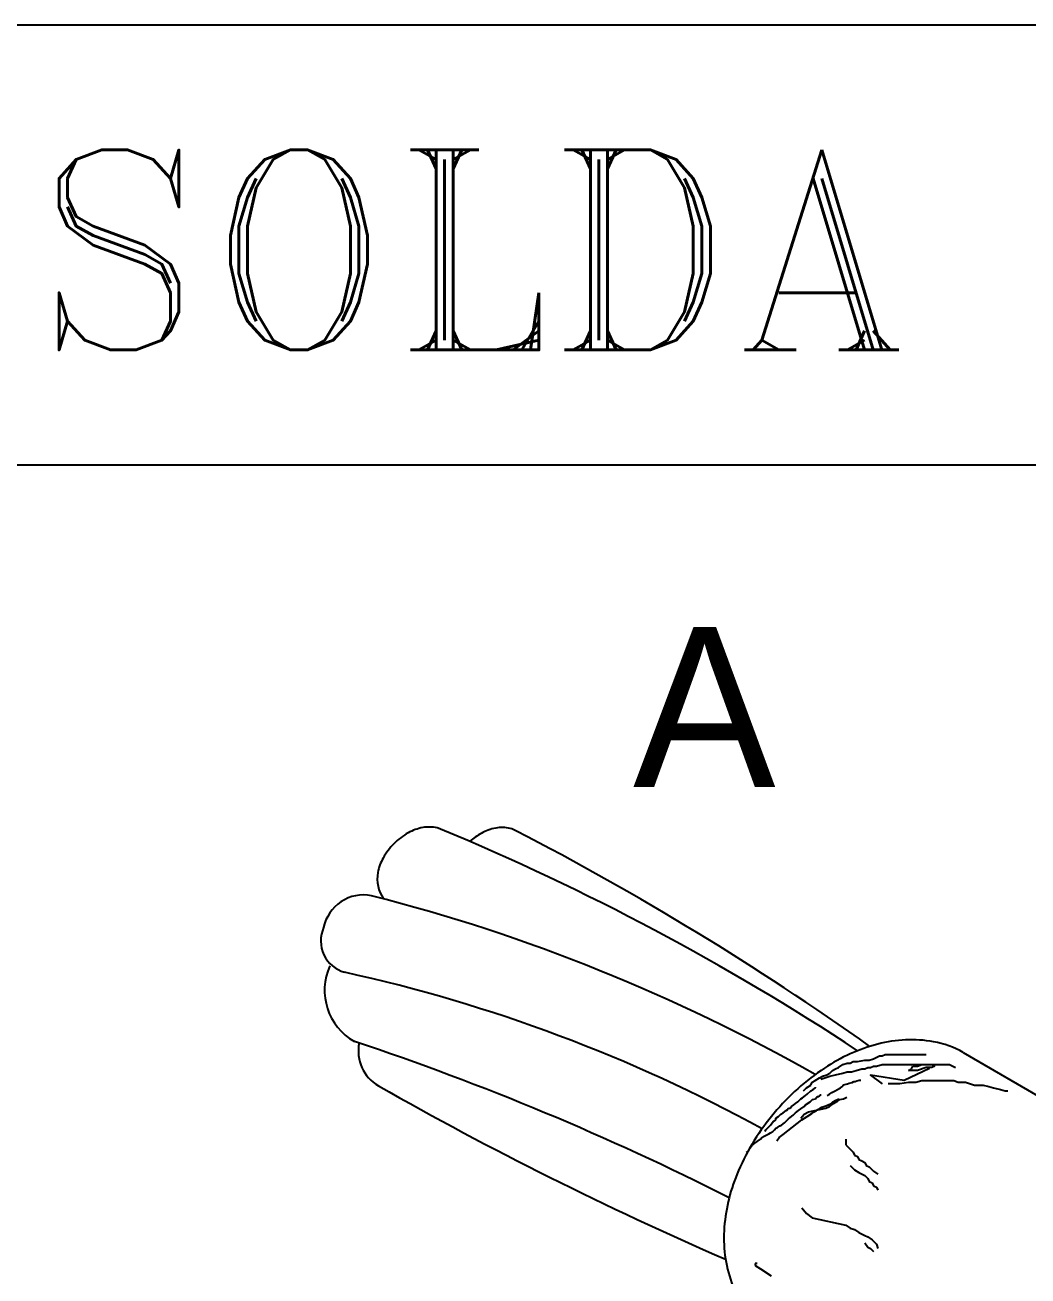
# Model space of a CAD drawing. Extents: x -800 to 12181, y -6101 to 2255.
# Drawn here: x 11382.3 to 11442.4, y 1045.5 to 1120.6 of the extents above; entities that cross this region are included whole.
import ezdxf

# ---------------------------------------------------------------- set-up
doc = ezdxf.new("R2010")
doc.units = 0
doc.header["$MEASUREMENT"] = 0
for name, color, linetype in [('15', 1, 'CONTINUOUS'), ('25', 2, 'CONTINUOUS'), ('30', 3, 'CONTINUOUS')]:
    doc.layers.add(name, color=color, linetype=linetype)
doc.styles.add('60', font='ACENT.SHX', dxfattribs={"height": 8})
doc.styles.add('ROMANTICBOLD', font='ROMANT.SHX', dxfattribs={"height": 10})

msp = doc.modelspace()

# ---------------------------------------------------------------- linework, layer by layer
at = {"layer": '15', "color": 1}
for p, q in [((11431.766, 1058.297, -8.914), (11431.941, 1058.385, -8.914)), ((11431.941, 1058.385, -8.914), (11432.204, 1058.385, -8.914)), ((11432.204, 1058.385, -8.914), (11432.643, 1058.473, -8.914)), ((11432.643, 1058.473, -8.914), (11432.906, 1058.473, -8.914)), ((11432.906, 1058.473, -8.914), (11433.169, 1058.56, -8.914)), ((11433.169, 1058.56, -8.914), (11433.519, 1058.736, -8.914)), ((11433.519, 1058.736, -8.914), (11433.695, 1058.736, -8.914)), ((11433.695, 1058.736, -8.914), (11433.87, 1058.823, -8.914)), ((11433.87, 1058.823, -8.914), (11436.325, 1058.823, -8.914)), ((11430.1, 1057.509, -8.914), (11430.363, 1057.596, -8.914)), ((11430.363, 1057.596, -8.914), (11430.538, 1057.684, -8.914)), ((11430.538, 1057.684, -8.914), (11430.714, 1057.859, -8.914)), ((11430.538, 1057.509, -8.914), (11430.889, 1057.596, -8.914)), ((11430.714, 1057.859, -8.914), (11430.889, 1057.947, -8.914)), ((11430.889, 1057.947, -8.914), (11431.064, 1058.034, -8.914)), ((11430.889, 1057.596, -8.914), (11431.327, 1057.684, -8.914)), ((11431.064, 1058.034, -8.914), (11431.327, 1058.21, -8.914)), ((11431.327, 1058.21, -8.914), (11431.591, 1058.297, -8.914)), ((11431.327, 1057.684, -8.914), (11431.591, 1057.772, -8.914)), ((11431.591, 1058.297, -8.914), (11431.766, 1058.297, -8.914)), ((11431.591, 1057.772, -8.914), (11431.854, 1057.772, -8.914)), ((11431.854, 1057.772, -8.914), (11432.117, 1057.859, -8.914)), ((11432.117, 1057.859, -8.914), (11432.467, 1057.947, -8.914)), ((11432.467, 1057.947, -8.914), (11432.643, 1057.947, -8.914)), ((11432.643, 1057.947, -8.914), (11432.818, 1058.034, -8.914)), ((11432.818, 1058.034, -8.914), (11432.993, 1058.034, -8.914)), ((11432.993, 1058.034, -8.914), (11433.169, 1058.122, -8.914)), ((11433.169, 1058.122, -8.914), (11433.344, 1058.122, -8.914)), ((11433.344, 1058.122, -8.914), (11433.695, 1058.21, -8.914)), ((11433.695, 1058.21, -8.914), (11436.676, 1058.21, -8.914)), ((11435.273, 1057.859, -8.914), (11435.448, 1057.947, -8.914)), ((11435.799, 1057.859, -8.914), (11435.273, 1057.859, -8.914)), ((11435.448, 1057.947, -8.914), (11435.536, 1058.122, -8.914)), ((11435.536, 1058.122, -8.914), (11435.799, 1058.122, -8.914)), ((11435.799, 1058.122, -8.914), (11436.062, 1058.21, -8.914)), ((11436.325, 1058.034, -8.914), (11435.799, 1057.859, -8.914)), ((11436.062, 1058.21, -8.914), (11437.728, 1058.21, -8.914)), ((11436.676, 1058.034, -8.914), (11436.325, 1058.034, -8.914)), ((11436.676, 1058.21, -8.914), (11436.851, 1058.122, -8.914)), ((11436.851, 1058.122, -8.914), (11436.676, 1058.034, -8.914)), ((11437.728, 1058.21, -8.914), (11438.079, 1058.034, -8.914)), ((11429.136, 1056.808, -8.914), (11429.399, 1056.983, -8.914)), ((11429.399, 1056.983, -8.914), (11429.486, 1057.158, -8.914)), ((11429.486, 1057.158, -8.914), (11429.662, 1057.246, -8.914)), ((11429.662, 1057.246, -8.914), (11429.925, 1057.421, -8.914)), ((11429.696, 1056.812, -8.914), (11429.696, 1056.859, -8.914)), ((11429.925, 1057.421, -8.914), (11430.1, 1057.509, -8.914)), ((11430.012, 1057.333, -8.914), (11430.538, 1057.509, -8.914)), ((11431.189, 1056.812, -8.914), (11431.329, 1056.906, -8.914)), ((11431.329, 1056.906, -8.914), (11431.376, 1056.999, -8.914)), ((11431.376, 1056.999, -8.914), (11431.609, 1057.046, -8.914)), ((11431.609, 1057.046, -8.914), (11431.703, 1057.092, -8.914)), ((11431.703, 1057.092, -8.914), (11431.889, 1057.139, -8.914)), ((11431.889, 1057.139, -8.914), (11431.983, 1057.186, -8.914)), ((11431.983, 1057.186, -8.914), (11432.076, 1057.186, -8.914)), ((11432.076, 1057.186, -8.914), (11432.169, 1057.232, -8.914)), ((11432.169, 1057.232, -8.914), (11432.309, 1057.279, -8.914)), ((11432.309, 1057.279, -8.914), (11432.403, 1057.279, -8.914)), ((11434.045, 1057.071, -8.914), (11434.747, 1057.071, -8.914)), ((11434.747, 1057.071, -8.914), (11435.273, 1057.158, -8.914)), ((11435.273, 1057.158, -8.914), (11435.711, 1057.158, -8.914)), ((11435.711, 1057.158, -8.914), (11436.062, 1057.246, -8.914)), ((11436.062, 1057.246, -8.914), (11437.991, 1057.246, -8.914)), ((11437.991, 1057.246, -8.914), (11438.254, 1057.158, -8.914)), ((11438.254, 1057.158, -8.914), (11438.692, 1057.158, -8.914)), ((11438.692, 1057.158, -8.914), (11439.218, 1056.983, -8.914)), ((11439.218, 1056.983, -8.914), (11439.744, 1056.983, -8.914)), ((11439.744, 1056.983, -8.914), (11440.095, 1056.895, -8.914)), ((11440.095, 1056.895, -8.914), (11440.358, 1056.808, -8.914)), ((11428.716, 1056.066, -8.914), (11428.809, 1056.159, -8.914)), ((11428.809, 1056.159, -8.914), (11428.902, 1056.206, -8.914)), ((11428.902, 1056.206, -8.914), (11429.089, 1056.346, -8.914)), ((11428.96, 1056.632, -8.914), (11429.136, 1056.808, -8.914)), ((11429.089, 1056.346, -8.914), (11429.182, 1056.439, -8.914)), ((11429.182, 1056.439, -8.914), (11429.416, 1056.626, -8.914)), ((11429.369, 1055.973, -8.914), (11429.509, 1056.113, -8.914)), ((11429.416, 1056.626, -8.914), (11429.556, 1056.719, -8.914)), ((11429.509, 1056.113, -8.914), (11429.696, 1056.159, -8.914)), ((11429.556, 1056.719, -8.914), (11429.696, 1056.812, -8.914)), ((11429.696, 1056.159, -8.914), (11429.789, 1056.299, -8.914)), ((11429.789, 1056.299, -8.914), (11429.882, 1056.299, -8.914)), ((11429.882, 1056.299, -8.914), (11429.976, 1056.392, -8.914)), ((11429.976, 1056.392, -8.914), (11430.022, 1056.392, -8.914)), ((11430.396, 1056.346, -8.914), (11430.536, 1056.439, -8.914)), ((11430.536, 1056.439, -8.914), (11430.676, 1056.532, -8.914)), ((11430.676, 1056.532, -8.914), (11430.863, 1056.626, -8.914)), ((11430.863, 1056.626, -8.914), (11431.003, 1056.719, -8.914)), ((11430.909, 1056.066, -8.914), (11431.003, 1056.113, -8.914)), ((11431.003, 1056.719, -8.914), (11431.189, 1056.812, -8.914)), ((11431.003, 1056.113, -8.914), (11431.096, 1056.159, -8.914)), ((11431.003, 1056.019, -8.914), (11431.143, 1056.113, -8.914)), ((11431.143, 1056.113, -8.914), (11431.376, 1056.159, -8.914)), ((11431.376, 1056.159, -8.914), (11431.563, 1056.253, -8.914)), ((11440.358, 1056.808, -8.914), (11440.797, 1056.72, -8.914)), ((11440.797, 1056.72, -8.914), (11441.06, 1056.632, -8.914)), ((11441.06, 1056.632, -8.914), (11441.235, 1056.632, -8.914)), ((11427.736, 1055.32, -8.914), (11427.922, 1055.46, -8.914)), ((11427.922, 1055.46, -8.914), (11428.016, 1055.506, -8.914)), ((11428.016, 1055.506, -8.914), (11428.062, 1055.599, -8.914)), ((11428.062, 1055.599, -8.914), (11428.156, 1055.599, -8.914)), ((11428.156, 1055.599, -8.914), (11428.249, 1055.693, -8.914)), ((11428.249, 1055.693, -8.914), (11428.389, 1055.786, -8.914)), ((11428.389, 1055.786, -8.914), (11428.482, 1055.879, -8.914)), ((11428.482, 1055.879, -8.914), (11428.622, 1055.973, -8.914)), ((11428.482, 1055.32, -8.914), (11428.669, 1055.46, -8.914)), ((11428.622, 1055.973, -8.914), (11428.716, 1056.066, -8.914)), ((11428.669, 1055.46, -8.914), (11428.809, 1055.553, -8.914)), ((11428.809, 1055.553, -8.914), (11428.996, 1055.693, -8.914)), ((11428.996, 1055.693, -8.914), (11429.089, 1055.786, -8.914)), ((11428.996, 1055.226, -8.914), (11429.276, 1055.366, -8.914)), ((11429.089, 1055.786, -8.914), (11429.369, 1055.973, -8.914)), ((11429.276, 1055.366, -8.914), (11430.302, 1055.599, -8.914)), ((11429.462, 1055.273, -8.914), (11429.602, 1055.366, -8.914)), ((11429.602, 1055.366, -8.914), (11429.742, 1055.46, -8.914)), ((11429.742, 1055.46, -8.914), (11429.836, 1055.506, -8.914)), ((11429.836, 1055.506, -8.914), (11429.976, 1055.599, -8.914)), ((11429.976, 1055.599, -8.914), (11430.069, 1055.646, -8.914)), ((11430.069, 1055.646, -8.914), (11430.302, 1055.739, -8.914)), ((11430.302, 1055.739, -8.914), (11430.442, 1055.786, -8.914)), ((11430.302, 1055.599, -8.914), (11430.536, 1055.693, -8.914)), ((11430.442, 1055.786, -8.914), (11430.629, 1055.879, -8.914)), ((11430.536, 1055.693, -8.914), (11430.769, 1055.879, -8.914)), ((11430.629, 1055.879, -8.914), (11430.723, 1055.973, -8.914)), ((11430.723, 1055.973, -8.914), (11430.909, 1056.066, -8.914)), ((11430.769, 1055.879, -8.914), (11430.863, 1055.926, -8.914)), ((11430.863, 1055.926, -8.914), (11431.003, 1056.019, -8.914)), ((11426.895, 1054.48, -8.914), (11426.989, 1054.573, -8.914)), ((11426.989, 1054.573, -8.914), (11427.082, 1054.713, -8.914)), ((11427.082, 1054.713, -8.914), (11427.175, 1054.806, -8.914)), ((11427.175, 1054.806, -8.914), (11427.315, 1054.9, -8.914)), ((11427.315, 1054.993, -8.914), (11427.456, 1055.086, -8.914)), ((11427.315, 1054.9, -8.914), (11427.315, 1054.993, -8.914)), ((11427.456, 1055.086, -8.914), (11427.596, 1055.226, -8.914)), ((11427.549, 1054.527, -8.914), (11427.642, 1054.573, -8.914)), ((11427.596, 1055.226, -8.914), (11427.736, 1055.32, -8.914)), ((11427.642, 1054.573, -8.914), (11427.829, 1054.713, -8.914)), ((11427.736, 1054.013, -8.914), (11428.856, 1054.9, -8.914)), ((11427.829, 1054.713, -8.914), (11427.922, 1054.806, -8.914)), ((11427.922, 1054.806, -8.914), (11428.062, 1054.946, -8.914)), ((11428.062, 1054.946, -8.914), (11428.156, 1055.04, -8.914)), ((11428.156, 1055.04, -8.914), (11428.342, 1055.18, -8.914)), ((11428.342, 1055.18, -8.914), (11428.482, 1055.32, -8.914)), ((11428.809, 1054.993, -8.914), (11428.996, 1055.226, -8.914)), ((11428.856, 1054.9, -8.914), (11429.182, 1055.086, -8.914)), ((11429.182, 1055.086, -8.914), (11429.462, 1055.273, -8.914)), ((11426.382, 1053.734, -8.914), (11426.475, 1053.827, -8.914)), ((11426.475, 1053.827, -8.914), (11426.615, 1053.92, -8.914)), ((11426.615, 1053.92, -8.914), (11426.895, 1054.06, -8.914)), ((11426.662, 1054.2, -8.914), (11426.709, 1054.293, -8.914)), ((11426.709, 1054.293, -8.914), (11426.802, 1054.387, -8.914)), ((11426.802, 1054.387, -8.914), (11426.895, 1054.48, -8.914)), ((11426.895, 1054.06, -8.914), (11426.989, 1054.107, -8.914)), ((11426.989, 1054.107, -8.914), (11427.129, 1054.2, -8.914)), ((11427.129, 1054.2, -8.914), (11427.222, 1054.293, -8.914)), ((11427.222, 1054.293, -8.914), (11427.315, 1054.387, -8.914)), ((11427.315, 1054.387, -8.914), (11427.409, 1054.433, -8.914)), ((11427.362, 1053.64, -8.914), (11427.502, 1053.827, -8.914)), ((11427.409, 1054.433, -8.914), (11427.549, 1054.527, -8.914)), ((11427.502, 1053.827, -8.914), (11427.736, 1054.013, -8.914)), ((11425.635, 1052.987, -8.914), (11425.682, 1053.08, -8.914)), ((11425.682, 1053.08, -8.914), (11425.775, 1053.22, -8.914)), ((11425.775, 1053.22, -8.914), (11425.869, 1053.36, -8.914)), ((11425.869, 1053.36, -8.914), (11426.055, 1053.5, -8.914)), ((11426.055, 1053.5, -8.914), (11426.195, 1053.594, -8.914)), ((11426.195, 1053.594, -8.914), (11426.382, 1053.734, -8.914)), ((11431.503, 1053.741, -8.914), (11431.503, 1053.39, -8.914)), ((11431.503, 1053.39, -8.914), (11431.766, 1053.127, -8.914)), ((11431.766, 1053.127, -8.914), (11431.941, 1052.952, -8.914)), ((11425.542, 1052.941, -8.914), (11425.635, 1052.987, -8.914)), ((11431.941, 1052.952, -8.914), (11432.029, 1052.777, -8.914)), ((11432.029, 1052.777, -8.914), (11432.204, 1052.689, -8.914)), ((11432.204, 1052.689, -8.914), (11432.292, 1052.514, -8.914)), ((11432.292, 1052.514, -8.914), (11432.467, 1052.426, -8.914)), ((11432.467, 1052.426, -8.914), (11432.643, 1052.338, -8.914)), ((11432.643, 1052.338, -8.914), (11432.73, 1052.163, -8.914)), ((11431.766, 1052.163, -8.914), (11432.029, 1051.9, -8.914)), ((11432.029, 1051.9, -8.914), (11432.292, 1051.725, -8.914)), ((11432.292, 1051.725, -8.914), (11432.643, 1051.55, -8.914)), ((11432.73, 1052.163, -8.914), (11432.906, 1052.075, -8.914)), ((11432.906, 1052.075, -8.914), (11433.169, 1051.813, -8.914)), ((11433.169, 1051.813, -8.914), (11433.432, 1051.637, -8.914)), ((11432.643, 1051.55, -8.914), (11432.818, 1051.374, -8.914)), ((11432.818, 1051.374, -8.914), (11432.906, 1051.199, -8.914)), ((11432.906, 1051.199, -8.914), (11433.081, 1051.112, -8.914)), ((11433.081, 1051.112, -8.914), (11433.169, 1050.936, -8.914)), ((11433.169, 1050.936, -8.914), (11433.344, 1050.849, -8.914)), ((11433.344, 1050.849, -8.914), (11433.432, 1050.673, -8.914)), ((11428.873, 1049.622, -8.914), (11429.136, 1049.271, -8.914)), ((11429.136, 1049.271, -8.914), (11429.486, 1049.008, -8.914)), ((11429.486, 1049.008, -8.914), (11431.503, 1048.57, -8.914)), ((11431.503, 1048.57, -8.914), (11431.766, 1048.395, -8.914)), ((11431.766, 1048.395, -8.914), (11432.029, 1048.307, -8.914)), ((11432.029, 1048.307, -8.914), (11432.292, 1048.132, -8.914)), ((11432.292, 1048.132, -8.914), (11432.643, 1047.957, -8.914)), ((11432.643, 1047.957, -8.914), (11432.818, 1047.869, -8.914)), ((11432.818, 1047.869, -8.914), (11433.081, 1047.694, -8.914)), ((11432.643, 1047.519, -8.914), (11432.818, 1047.256, -8.914)), ((11432.818, 1047.256, -8.914), (11432.993, 1047.168, -8.914)), ((11432.993, 1047.168, -8.914), (11433.169, 1046.993, -8.914)), ((11433.081, 1047.694, -8.914), (11433.344, 1047.431, -8.914)), ((11433.344, 1047.431, -8.914), (11433.432, 1047.168, -8.914)), ((11426.074, 1046.265, -8.914), (11426.074, 1046.159, -8.914)), ((11426.18, 1046.265, -8.914), (11426.074, 1046.265, -8.914)), ((11426.074, 1046.159, -8.914), (11426.392, 1045.947, -8.914)), ((11426.392, 1045.947, -8.914), (11427.028, 1045.524, -8.914))]:
    msp.add_line(p, q, dxfattribs=at)
at = {"layer": '15'}
msp.add_line((11438.549, 1058.926, -8.914), (11443.64, 1055.981, -8.914), dxfattribs=at)
at = {"layer": '15', "elevation": -8.914}
for points in [[(11411.705, 1072.237, 0.071504), (11411.369, 1072.373, 0.107017), (11410.494, 1072.396, 0.08098), (11409.629, 1072.082, 0.053697), (11408.942, 1071.595, 0.068936)], [(11438.549, 1058.926, 0.092331), (11436.77, 1059.582, 0.106733), (11433.424, 1059.436, 0.08296), (11430.227, 1058.002, 0.071529), (11427.204, 1055.297, 0.071529), (11425.067, 1051.849, 0.08296), (11424.211, 1048.452, 0.106733), (11424.65, 1045.131, 0.132966), (11426.197, 1042.911, 0.132966)]]:
    msp.add_lwpolyline(points, format="xyb", dxfattribs=at)
at = {"layer": '15', "color": 1, "elevation": -8.914}
msp.add_lwpolyline([(11436.536, 1057.971), (11435.012, 1057.26), (11432.98, 1057.565), (11433.692, 1057.057)], dxfattribs=at)
at = {"layer": '15'}
for centre, radius, start, end in [((11407.167, 1068.683, -8.914), 3.931, 119.21147, 134.9855), ((11406.644, 1069.619, -8.914), 2.859, 100.6926, 119.21147), ((11406.497, 1070.395, -8.914), 2.069, 76.259, 100.6926), ((11406.686, 1071.166, -8.914), 1.275, 66.6536, 76.259), ((11349.135, 932.883, -8.914), 151.056, 56.63372, 67.39748), ((11329.735, 913.643, -8.914), 178.525, 54.67675, 62.66758), ((11407.167, 1068.683, -8.914), 3.931, 134.9855, 150.75954), ((11406.232, 1069.207, -8.914), 2.859, 150.75954, 169.2784), ((11405.455, 1069.354, -8.914), 2.069, 169.2784, 215.50936), ((11402.561, 1065.953, -8.914), 2.436, 78.59047, 168.84295), ((11376.289, 963.58, -8.914), 108.123, 60.41778, 75.674), ((11401.957, 1065.629, -8.914), 1.955, 155.97248, 254.30487), ((11403.744, 1062.661, -8.914), 3.518, 155.38282, 240.55642), ((11381.208, 971.764, -8.914), 94.179, 61.2717, 77.60245), ((11349.061, 900.945, -8.914), 167.257, 63.18745, 71.54252), ((11404.65, 1059.02, -8.914), 2.398, 168.40611, 240.32282), ((11509.196, 1242.479, -8.914), 213.554, 240.32282, 246.57208)]:
    msp.add_arc(centre, radius, start, end, dxfattribs=at)
at = {"layer": '25', "color": 2}
for p, q in [((12180.956, 1120.583, -8.914), (11256.956, 1120.583, -8.914)), ((12180.956, 1094.183, -8.914), (11256.956, 1094.183, -8.914))]:
    msp.add_line(p, q, dxfattribs=at)

# ---------------------------------------------------------------- texts
at = {"layer": '15', "style": '60'}
msp.add_text('A', height=9.6, dxfattribs=at).set_placement((11418.733, 1074.856, -8.914))
at = {"layer": '30', "style": 'ROMANTICBOLD'}
msp.add_text('MOLDE PARA SOLDA "CABOxHASTE" (-) INSTALACAO DO CABO NA HORIZONTAL', height=12, dxfattribs=at).set_placement((11267.033, 1101.093, -8.914))

doc.saveas('drawing.dxf')
